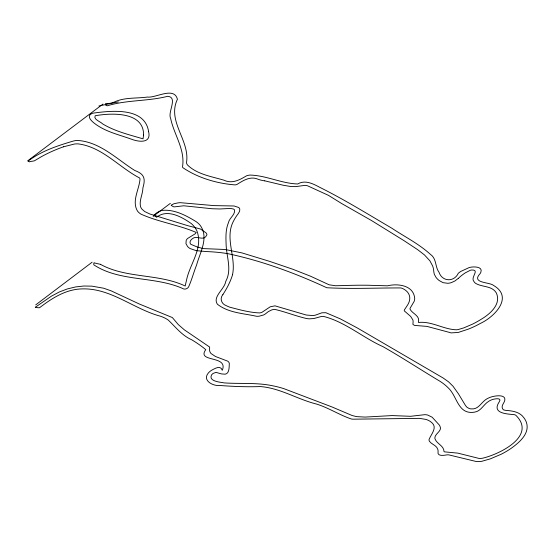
<?xml version="1.0" encoding="UTF-8"?>
<svg xmlns="http://www.w3.org/2000/svg" width="555" height="555" viewBox="0 0 555 555"><rect width="100%" height="100%" fill="white"/><g stroke="black" fill="none" stroke-linecap="round" stroke-linejoin="round"><path stroke-width="0.83" d="M232.587 274.385C236.222 256.597 224.213 237.693 233.822 220.501A59.787 34.465 -16 0 1 238.164 213.779L239.628 211.247L239.774 209.117A8.318 4.794 -16 0 0 238.65 207.459L234.071 205.981L214.043 205.614L180.333 202.679A16.366 9.435 -16 0 0 177.815 202.929L173.854 203.782L171.169 205.142A3.295 1.901 -16 0 0 171.294 205.35L173.188 206.633A5.231 3.018 -16 0 0 174.506 206.862L183.747 205.787L211.975 208.736L219.926 208.971L230.436 208.437L233.461 209.034A5.418 3.122 -16 0 1 234.605 210.116C235.126 215 229.243 218.073 228.396 222.812C225.545 229.708 225.829 237.311 226.128 244.623C226.461 256.875 232.156 269.716 225.739 281.413C224.671 289.197 212.225 296.696 217.393 304.23C228.466 312.909 243.111 313.311 256.306 316.232A9.65 5.564 -16 0 0 259.136 316.197L263.507 314.997A7.416 4.274 -16 0 0 265.429 313.866L268.28 311.639L271.561 309.995A6.868 3.961 -16 0 1 274.656 309.364C284.958 311.702 295.087 315.788 305.527 318.279A15.783 9.102 -16 0 0 309.447 318.834L313.915 318.521L321.13 316.544A8.131 4.69 -16 0 1 323.378 316.378C345.134 321.796 362.727 337.579 383.019 346.674C402.181 357.58 420.607 369.699 439.525 381.007A92.65 53.405 -16 0 1 448.156 387.806C457.417 396.235 457.736 415.015 474.643 412.129C480.998 411.248 483.599 404.311 488.768 401.286A8.672 5.002 -16 0 1 491.161 400.023C493.298 398.934 502.566 397.082 499.278 401.778C491.362 413.489 506.798 413.926 514.402 414.668A11.024 6.355 -16 0 1 515.768 415.216C536.935 435.848 499.944 454.219 482.344 458.27A13.23 7.624 -16 0 1 478.993 458.423L457.819 453.13L444.659 451.867A2.588 1.492 -16 0 1 444.014 451.59C443.986 445.637 436.674 443.917 434.94 438.672A11.932 6.875 -16 0 1 435.391 435.952C436.91 432.706 442.39 430.215 439.858 425.962A18.343 10.573 -16 0 0 438.956 424.637L432.151 417.207L427.711 415.05A12.744 7.347 -16 0 0 424.839 414.668L410.61 416.299L392.08 415.577L365.058 417.083L356.581 416.632L352.141 415.522L331.966 406.947L283.993 388.701A99.567 57.394 -16 0 0 273.4 385.933C257.256 382.36 240.669 384.018 224.317 382.915C220.411 382.131 208.292 381.465 211.524 374.972A9.38 5.404 -16 0 1 213.175 373.404L215.978 372.356L221.188 373.848A14.701 8.471 -16 0 0 222.964 374.021C229.576 375.638 229.132 367.493 229.298 363.227A10.933 6.306 -16 0 0 227.744 361.173L215.423 356.476L211.046 353.542A16.886 9.733 -16 0 1 209.575 350.309L209.63 347.041L184.35 329.843L178.266 324.543L172.355 317.557L139.347 304.015L111.111 290.841L103.667 288.218L91.908 286.144L83.805 286.019L75.612 286.935L67.426 288.912L59.35 291.965L51.49 296.12L35.263 307.276A9.421 5.432 -16 0 1 37.927 307.761A8.29 4.78 -16 0 1 39.53 307.741C52.01 298.188 65.892 289.21 82.175 288.898C110.799 287.99 133.54 308.962 160.215 316.149A44.976 25.925 -16 0 1 168.262 320.082C175.685 327.117 181.964 335.504 191.711 339.785C196.616 342.692 201.465 346.049 205.78 349.657C196.227 362.658 228.625 354.999 222.298 370.296C220.515 365.03 215.416 368.201 211.566 370.289A12.855 7.409 -16 0 0 208.354 372.988C201.819 380.619 213.377 386.391 220.099 385.503C233.495 386.509 246.94 387.043 260.371 386.564C280.122 388.028 297.418 399.329 316.468 404.04C328.622 407.786 339.452 415.022 351.419 419.018A10.538 6.077 -16 0 0 353.611 419.178L419.573 418.359L426.046 419.441A24.094 13.889 -16 0 1 430.902 421.911C438.284 427.079 431.214 433.878 429.05 439.525A9.629 5.55 -16 0 0 429.348 441.183C431.561 444.52 436.736 445.221 437.853 449.522A16.442 9.477 -16 0 1 438.048 451.569C436.868 456.703 443.958 455.371 446.9 454.871A10.739 6.195 -16 0 1 448.829 454.878L476.336 461.538L479.95 461.559A14.416 8.311 -16 0 0 481.913 461.26L490.252 458.888L501.103 454.281A58.705 33.841 -16 0 0 510.968 448.475C519.085 442.675 530.316 433.455 526.334 422.154A47.459 27.355 -16 0 0 523.788 417.644C519.591 411.692 512.14 410.839 505.48 410.346C501.713 410.36 501.366 406.253 503.198 403.797C509.927 393.259 494.567 395.299 489.17 397.741A11.808 6.806 -16 0 0 486.853 398.879C481.449 401.855 478.639 409.666 471.424 408.889A7.638 4.405 -16 0 1 469.211 408.522L467.067 407.342L465.562 405.636L458.506 393.925L453.033 386.245L448.544 381.826L443.091 377.969L357.344 327.977L340.298 318.868L325.847 312.701L321.893 312.798L315.774 315.018A10.025 5.779 -16 0 1 313.082 315.566L306.36 315.046L274.989 305.847L270.236 306.79L262.015 312.271A6.729 3.878 -16 0 1 259.719 312.923C249.667 312.576 239.573 309.739 229.825 307.192A48.687 28.062 -16 0 1 226.246 305.638C221.535 304.154 219.426 298.403 222.93 294.58M153.791 215.347L153.499 215.638A9.879 5.696 -16 0 1 156.552 217.303C167.298 208.5 182.102 217.102 191.433 223.672A57.54 33.168 -16 0 1 196.914 230.935C203.56 248.342 189.581 264.027 186.418 280.663A218.517 125.964 -16 0 0 185.217 286.012C158.564 273.393 126.103 278.659 100.42 264.298M153.624 215.513L156.6 212.884L159.334 211.351A9.282 5.349 -16 0 1 162.289 210.387C174.332 209.186 186.015 215.444 196.005 221.563A43.935 25.329 -16 0 1 200.029 225.163C209.277 237.29 199.98 252.56 196.56 265.082C193.702 272.297 191.759 279.921 188.568 286.977C187.562 288.558 185.585 289.419 183.74 288.982C155.435 275.828 120.234 282.231 93.927 264.915A6.369 3.67 -16 0 1 93.774 263.59L94.059 262.751A9.733 5.612 -16 0 0 96.41 263.354A9.699 5.592 -16 0 0 98.714 263.909A9.844 5.675 -16 0 0 100.261 264.242M458.34 278.339L454.954 280.955L451.381 282.606A8.547 4.926 -16 0 1 447.76 283.286L443.091 282.675L439.234 280.58A38.399 22.131 -16 0 1 435.966 277.299L434.301 274.246L433.788 271.735A57.574 33.189 -16 0 0 432.609 265.907L429.889 260.822L424.436 254.905L417.624 249.646L404.22 240.787L371.572 220.578L341.498 203.435L328.456 195.353L308.094 186.043A11.579 6.674 -16 0 0 307.109 185.661L305.035 185.356L295.655 186.626L290.39 186.459L283.175 185.231L264.77 180.84M27.75 160.797L102.98 104.062M35.735 304.868L92.123 262.203M153.138 216.339L170.35 203.352M63.603 146.777L74.481 144.016A17.198 9.914 -16 0 1 78.005 143.87C102.203 146.832 118.936 167.228 139.576 177.961A8.082 4.662 -16 0 1 140.013 179.071C139.243 189.602 131.514 200.993 137.48 211.06A28.249 16.282 -16 0 0 140.894 214.098C158.487 222.055 178.772 224.879 196.227 232.455L195.062 233.891L187.583 238.483A9.019 5.196 -16 0 0 186.216 240.364L185.953 243.569L187.493 246.413A20.313 11.71 -16 0 0 190.101 248.55L196.116 250.624L206.3 251.568A137.945 79.518 -16 0 1 227.904 253.677C262.064 260.899 295.149 273.109 326.749 287.733C351.28 289.086 376.123 287.892 400.689 287.934A10.33 5.952 -16 0 1 402.75 288.593A27.285 15.727 -16 0 1 407.072 305.798L404.317 310.009A5.377 3.101 -16 0 0 404.359 310.925L410.658 316.419L412.864 319.923A18.239 10.51 -16 0 1 413.045 322.504L412.906 324.384L414.481 325.41L426.941 326.389L449.494 332.417A9.414 5.425 -16 0 0 451.236 332.896L458.319 332.424L468.503 329.066A58.351 33.64 -16 0 0 480.297 323.454C494.144 317.134 513.986 297.32 493.582 285.457C489.6 281.891 470.876 283.404 480.117 273.615A13.542 7.805 -16 0 0 480.852 272.241C482.996 266.837 474.893 266.615 471.466 267.101A9.726 5.606 -16 0 0 469.024 267.635L460.879 271.388A16.699 9.622 -16 0 0 458.298 273.289C454.094 282.266 442.266 281.822 439.047 272.339C434.94 266.92 436.799 258.637 430.361 254.315C418.893 243.825 404.775 236.819 391.899 228.251C368.041 214.272 344.509 199.627 319.722 187.319C313.062 183.733 305.132 179.612 297.709 183.969C281.614 183.538 266.039 175.359 249.861 175.068A10.76 6.202 -16 0 0 246.552 175.803C239.67 179.896 232.115 184.149 223.936 180.188C211.51 176.476 196.845 174.332 187.361 164.835A20.917 12.057 -16 0 1 186.48 162.781C190.205 140.339 166.771 121.587 177.427 99.241C174.131 86.247 155.775 98.221 147.332 97.063C136.294 98.603 124.313 97.174 114.073 102.148A12.515 7.215 -16 0 1 109.571 103.376L108.96 103.459M98.908 105.977L118.361 101.905M105.838 105.013L106.588 105.575A2.879 1.658 -16 0 0 107.337 105.776C126.915 99.789 147.866 101.412 167.686 96.306C178.28 97.222 167.388 112.152 170.662 118.499C173.999 134.678 185.28 149.42 182.54 166.743A7.687 4.433 -16 0 0 182.81 167.631C197.816 177.884 217.06 183.566 235.181 184.905A5.703 3.288 -16 0 0 237.041 184.406C243.152 180.521 250.395 175.893 257.895 179.182A31.912 18.398 -16 0 0 264.756 180.854M63.603 146.77A88.287 50.887 -16 0 0 41.028 156.892L34.375 160.846A7.645 4.405 -16 0 0 32.787 161.165A7.604 4.385 -16 0 0 29.457 161.845A10.337 5.959 -16 0 0 28 161.144C41.167 151.147 57.123 145.854 72.795 141.213A12.057 6.951 -16 0 1 77.006 140.415C99.636 141.532 116.585 158.994 134.775 170.496C144.529 174.048 145.611 178.689 142.912 187.881C142.822 194.132 139.229 200.084 140.443 206.328A23.872 13.764 -16 0 0 142.018 209.207L144.695 211.552L149.794 213.973L187.639 225.635L200.431 229.007L206.03 232.857L206.883 234.231A4.253 2.449 -16 0 1 206.696 235.216C203.574 241.73 196.935 234.876 192.613 238.588A7.09 4.086 -16 0 0 191.968 239.08A7.444 4.287 -16 0 0 191.218 239.788A7.25 4.176 -16 0 0 190.143 241.626L190.046 242.493A7.763 4.475 -16 0 0 190.871 244.332L197.198 246.975L203.276 248.598L225.108 249.486L241.959 252.907L269.411 261.301L292.707 269.21L310.543 276.21L329.136 284.798L335.484 285.749L344.905 285.534A318.785 183.76 -16 0 1 368.111 285.249L385.794 285.763A24.919 14.368 -16 0 0 387.55 285.804C397.879 283.272 413.662 285.27 414.703 298.41A24.018 13.847 -16 0 1 414.134 301.427L410.096 308.261A5.148 2.969 -16 0 0 410.02 309.121C412.268 313.797 420.371 315.663 418.345 322.122A1.873 1.082 -16 0 0 418.65 322.455C431.866 321.061 443.521 329.441 456.481 329.802A8.831 5.092 -16 0 0 458.173 329.559L463.869 327.859L472.576 324.113A63.693 36.713 -16 0 0 481.469 319.104C490.141 313.964 501.574 304.022 496.274 292.846C491.813 285.478 482.017 287.344 475.531 283.286A14.721 8.485 -16 0 1 473.817 281.288C470.321 277.486 479.999 269.723 471.958 270.007A4.676 2.699 -16 0 0 470.328 270.271L465.374 272.803A39.072 22.526 -16 0 0 458.375 278.346M108.96 103.452A9.241 5.328 -16 0 1 105.686 103.507A3.829 2.206 -16 0 0 105.825 105.013M232.677 274.378A137.196 79.081 -16 0 1 222.867 294.573M148.608 131.625C151.529 143.585 138.993 142.024 131.84 139.34C120.386 135.143 108.038 132.423 97.749 125.666C93.892 123.189 84.2 116.196 92.74 113.185C110.84 110.729 144.89 106.713 148.608 131.625M143.578 134.948L143.044 138.847C129.336 134.782 115.121 131.396 102.737 123.966C100.802 121.746 93.094 119.485 95.169 115.745C111.257 112.866 143.905 111.409 143.578 134.948"/></g></svg>
